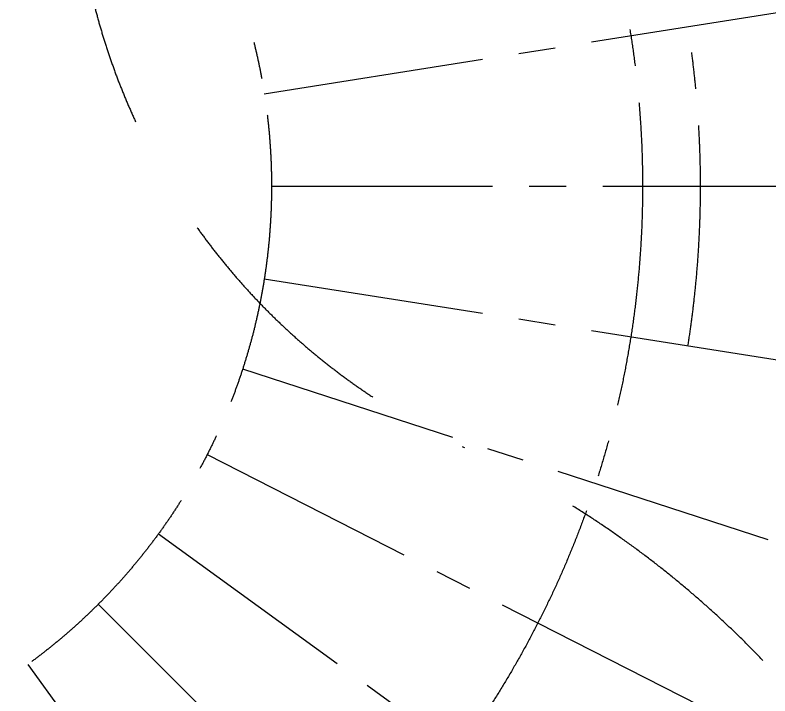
# Model space of a CAD drawing. Extents: x 104132 to 3338343, y -1228862 to 1409848.
# Drawn here: x 2027653 to 2047182, y 77301 to 94922 of the extents above; entities that cross this region are included whole.
import ezdxf

# ---------------------------------------------------------------- set-up
doc = ezdxf.new("R2010")
doc.units = 0
for name, pattern in [('CENTER', [50.800000000000004, 31.75, -6.35, 6.35, -6.35]), ('CENTER2', [28.575000000000003, 19.05, -3.175, 3.175, -3.175]), ('HIDDEN', [9.524999999999999, 6.35, -3.175])]:
    doc.linetypes.add(name, pattern=pattern)
for name, color, linetype in [('#幕墙线-平面', 8, 'Continuous'), ('#标注', 8, 'Continuous'), ('#虚线', 8, 'HIDDEN'), ('#轴线', 8, 'CENTER2'), ('DOTE', 8, 'CENTER'), ('IEL-FINE', 8, 'Continuous')]:
    doc.layers.add(name, color=color, linetype=linetype)

# ---------------------------------------------------------------- blocks, each defined once
blk = doc.blocks.new('轴网20240313')
at = {"layer": '#标注', "ltscale": 300}
blk.add_circle((571467.8558583846, -147345.8909567604), 64699.99999999999, dxfattribs=at)
at = {"layer": '#轴线', "ltscale": 300}
for p, q in [((586579.4874694904, -144952.4436416448), (638334.3565166756, -136755.2776735367)), ((586767.8558583846, -147345.8909567604), (639167.8558583846, -147345.8909567604)), ((586579.4874694904, -149739.3382718759), (638334.3565166756, -157936.5042399841)), ((586019.0205577004, -152073.8509706971), (635854.3820115665, -168266.3414759444)), ((585100.2556784668, -154291.9456027754), (631788.9975459371, -178081.0477891278)), ((583845.8158723214, -156339.0053168352), (626238.3063775685, -187138.9525369608)), ((582286.5896105387, -158164.6247089145), (619338.984944714, -195217.0200430898)), ((580460.9702184594, -159723.8509706971), (611260.9174385851, -202116.3414759443))]:
    blk.add_line(p, q, dxfattribs=at)
for radius in [64700, 63300, 57500, 53700, 44100, 34500, 24900, 15300]:
    blk.add_circle((571467.8558583846, -147345.8909567604), radius, dxfattribs=at)
blk.add_arc((571467.8558583846, -147345.8909567604), 26400, 350.9999999965267, 9.00000000347333, dxfattribs=at)
blk = doc.blocks.new('HGDTRET')
at = {"layer": '#幕墙线-平面', "ltscale": 300}
blk.add_arc((1191548.436435197, 36831.05860504054), 60400.00000000114, 132.1235936559682, 332.5775354436918, dxfattribs=at)

msp = doc.modelspace()

# ---------------------------------------------------------------- hatches: boundary and pattern name
at = {"layer": 'IEL-FINE', "ltscale": 300}
h = msp.add_hatch(dxfattribs=at)
h.set_pattern_fill('DOTS', color=256, scale=200)
h.set_pattern_definition([(0, (1953987.551681054, 25493.17620123829), (158.75, 317.5), [0, -317.5])])
edge = h.paths.add_edge_path()
edge.add_arc((2065852.604444026, 75848.148733687), 14800.00000002463, 202.132326184368, 342.6463111981565)
edge.add_arc((2018987.551680366, 90493.1762014383), 63900.00000071697, 342.6463111982619, 345.0000000045969)
edge.add_arc((2018987.55168135, 90493.1762011667), 63899.99999969536, 345.0000000046036, 348.0000000007643)
edge.add_arc((2018987.551680629, 90493.17620131618), 63900.00000043177, 348.0000000007676, 350.9999999975634)
edge.add_arc((2018987.551681305, 90493.17620125599), 63899.99999975497, 350.9999999975219, 380.9999999970457)
edge.add_arc((2018987.551680817, 90493.1762011369), 63900.00000025798, 20.99999999708022, 26.99999999856997)
edge.add_arc((2018987.551681309, 90493.17620137776), 63899.99999970938, 26.99999999855687, 50.75609730956424)
edge.add_arc((2018987.551680796, 90493.1762009), 63900.00000042522, 50.75609730957414, 120.5945694222667)
edge.add_arc((2018987.551681555, 90493.17620050267), 63900.00000088837, 120.5945694223194, 128.0926968211001)
edge.add_arc((2018987.55133484, 90493.17663965048), 63899.99944137217, 128.0926968193574, 128.5205922002142)
edge.add_arc((1981557.520068604, 137514.4770498004), 3800.000000000342, 128.5205922001841, 304.9822982579135)
edge.add_arc((2006554.417210384, 101791.723330589), 39800.00000000196, 74.61122183841047, 124.98229825793021, ccw=False)
edge.add_arc((2011065.661082065, 118182.2290802668), 22800.00000000191, -28.017036869638787, 74.61122183840752, ccw=False)
edge.add_arc((2046377.979350355, 99392.86563923652), 17199.99999999975, 151.9829631303601, 245.4315457967066)
edge.add_arc((2028707.324089863, 60740.59607243432), 25299.99999999884, 22.132326184360124, 65.4315457967063, ccw=False)
edge = h.paths.add_edge_path()
edge.add_arc((2065852.604444006, 75848.14873369201), 14800.00000001886, 202.1323261843814, 272.0897973310006)
edge.add_arc((2018987.551681055, 90493.17620123876), 55800.00000000012, 122.8372652665027, 328.1624782428489, ccw=False)
edge.add_arc((2006554.417210386, 101791.7233305876), 39800.00000000217, 74.61122183841479, 116.6062337190898, ccw=False)
edge.add_arc((2011065.661082065, 118182.229080266), 22800.00000000217, -28.017036869637423, 74.6112218384095, ccw=False)
edge.add_arc((2046377.979350356, 99392.8656392364), 17199.99999999985, 151.9829631303612, 245.4315457967025)
edge.add_arc((2028707.324089863, 60740.59607243374), 25299.99999999962, 22.13232618436291, 65.43154579670659, ccw=False)
edge = h.paths.add_edge_path()
edge.add_arc((2018987.551681054, 90493.17620123818), 65000, 0, 180)
edge.add_arc((2018987.551681054, 90493.17620123818), 65000, 180, 360)

# ---------------------------------------------------------------- linework, layer by layer
at = {"layer": '#幕墙线-平面'}
for radius in [64999.99999999996, 55799.99999999997]:
    msp.add_circle((2018987.551681054, 90493.17620123818), radius, dxfattribs=at)
at = {"layer": '#虚线', "ltscale": 1000}
msp.add_lwpolyline([(2079978.933993725, 71433.76163547416, -0.01224932014282089), (2079745.78667889, 70747.21868236689, -0.05723724561866131), (2078227.59981575, 67730.2986765888, -0.1217664661727446), (2073019.989794507, 62899.45817294739, -0.1477129918695456), (2064654.128959261, 61096.75366363092, -0.2102739907342012), (2054167.174971684, 66765.70753940172, -0.06871517994478823), (2052143.123321659, 70272.29656956159, 0.1912088908442764), (2039226.561221698, 83750.06477912527, -0.4319543866443332), (2031193.680433728, 107472.2880449848, 0.4803450258071387), (2017116.030654254, 140164.7909882886)], format="xyb", dxfattribs=at)

# ---------------------------------------------------------------- block references
at = {"layer": '#幕墙线-平面'}
msp.add_blockref('HGDTRET', (827439.1152458573, 53662.11759619763), dxfattribs=at)
at = {"layer": 'DOTE'}
msp.add_blockref('轴网20240313', (1447519.69582267, 237839.0671579987), dxfattribs=at)

doc.saveas('drawing.dxf')
